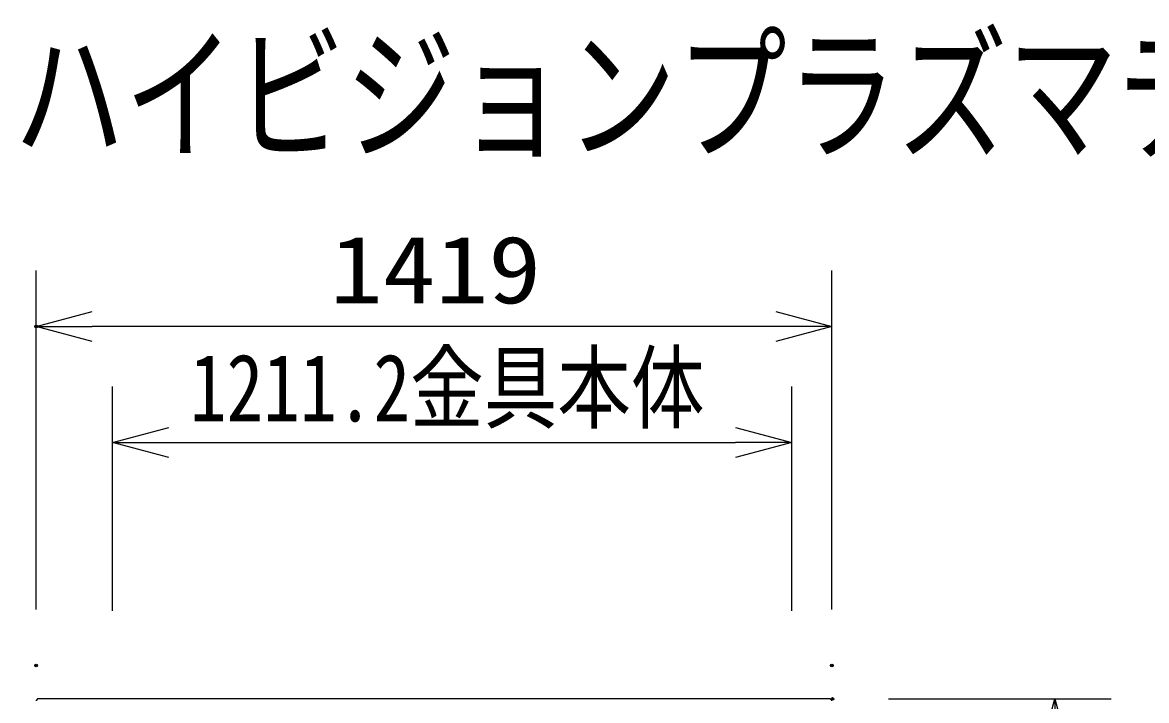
# Model space of a CAD drawing. Units: millimetres, scale not verified. Extents: x -63 to 64, y -57 to 57.
# Drawn here: x -35.2 to 4.89, y 33.21 to 57.41 of the extents above; entities that cross this region are included whole.
import ezdxf
from ezdxf.enums import TextEntityAlignment as Align

# ---------------------------------------------------------------- set-up
doc = ezdxf.new("R2010")
doc.units = ezdxf.units.MM
doc.header["$LTSCALE"] = 0.190236
doc.header["$PDMODE"] = 32
doc.header["$PDSIZE"] = 0.0951
for name, color, linetype in [('0-0_MOJI1', 2, 'Continuous'), ('0-2_SUNPO', 3, 'Continuous'), ('0-3_GAIKEI', 1, 'Continuous'), ('0-4_WAKU', 1, 'Continuous'), ('0-5_Defpoints', 7, 'Continuous')]:
    doc.layers.add(name, color=color, linetype=linetype)
doc.styles.add('ＭＳ ゴシック', font='')
doc.styles.get('ＭＳ ゴシック').set_extended_font_data('MS Gothic')

# ---------------------------------------------------------------- blocks, each defined once
blk = doc.blocks.new('_OPEN30')
at = {"layer": '0-3_GAIKEI', "color": 7}
blk.add_line((0, 0), (-1, 0), dxfattribs=at)
blk.add_lwpolyline([(-1, 0.26795), (0, 0), (-1, -0.26795)], dxfattribs=at)

msp = doc.modelspace()

# ---------------------------------------------------------------- linework, layer by layer
at = {"layer": '0-2_SUNPO'}
for p, q in [((-34.722, 36.4598), (-34.722, 48.5536)), ((-6.338, 36.4598), (-6.338, 48.5536)), ((-8.338, 46.5536), (-32.722, 46.5536)), ((-31.99, 36.4116), (-31.99, 44.4117)), ((-7.766, 36.4116), (-7.766, 44.4117)), ((-29.99, 42.4117), (-9.766, 42.4117)), ((-4.3144, 33.2626), (3.6236, 33.2626))]:
    msp.add_line(p, q, dxfattribs=at)
at = {"layer": '0-3_GAIKEI', "color": 7}
for p, q in [((-6.39, 33.2626), (-34.67, 33.2626)), ((-6.34, 33.2126), (-6.39, 33.2626)), ((-6.34, 33.2026), (-6.34, 33.2126))]:
    msp.add_line(p, q, dxfattribs=at)
msp.add_lwpolyline([(-34.67, 33.2626), (-34.72, 33.2126), (-34.72, 33.2026)], dxfattribs=at)
at = {"layer": '0-4_WAKU', "color": 7}
msp.add_point((-6.3144, 33.2626), dxfattribs=at)
at = {"layer": '0-5_Defpoints'}
for p in [(-34.722, 46.5536), (-34.722, 34.4598), (-6.338, 34.4598)]:
    msp.add_point(p, dxfattribs=at)

# ---------------------------------------------------------------- block references
at = {"layer": '0-2_SUNPO', "xscale": 2, "yscale": 2}
for p, rotation in [((-34.722, 46.5536), 180), ((-31.99, 42.4117), 180), ((1.6236, 33.2626), 90)]:
    msp.add_blockref('_OPEN30', p, dxfattribs=dict(at, rotation=rotation))
for p in [(-6.338, 46.5536), (-7.766, 42.4117)]:
    msp.add_blockref('_OPEN30', p, dxfattribs=at)

# ---------------------------------------------------------------- texts
at = {"layer": '0-0_MOJI1', "style": 'ＭＳ ゴシック', "width": 0.75}
msp.add_text('ハイビジョンプラズマディスプレイ壁掛け金具（縦置き）', height=3.848, dxfattribs=at).set_placement((-35.5001, 51.7599), align=Align.BOTTOM_LEFT)
at = {"layer": '0-2_SUNPO', "style": 'ＭＳ ゴシック'}
for s, width, p in [('1419', 1.15, (-24.2374, 46.6631)), ('1211.2金具本体', 0.8, (-29.2342, 42.4491))]:
    msp.add_text(s, height=2.406, dxfattribs=dict(at, width=width)).set_placement(p, align=Align.BOTTOM_LEFT)

doc.saveas('drawing.dxf')
